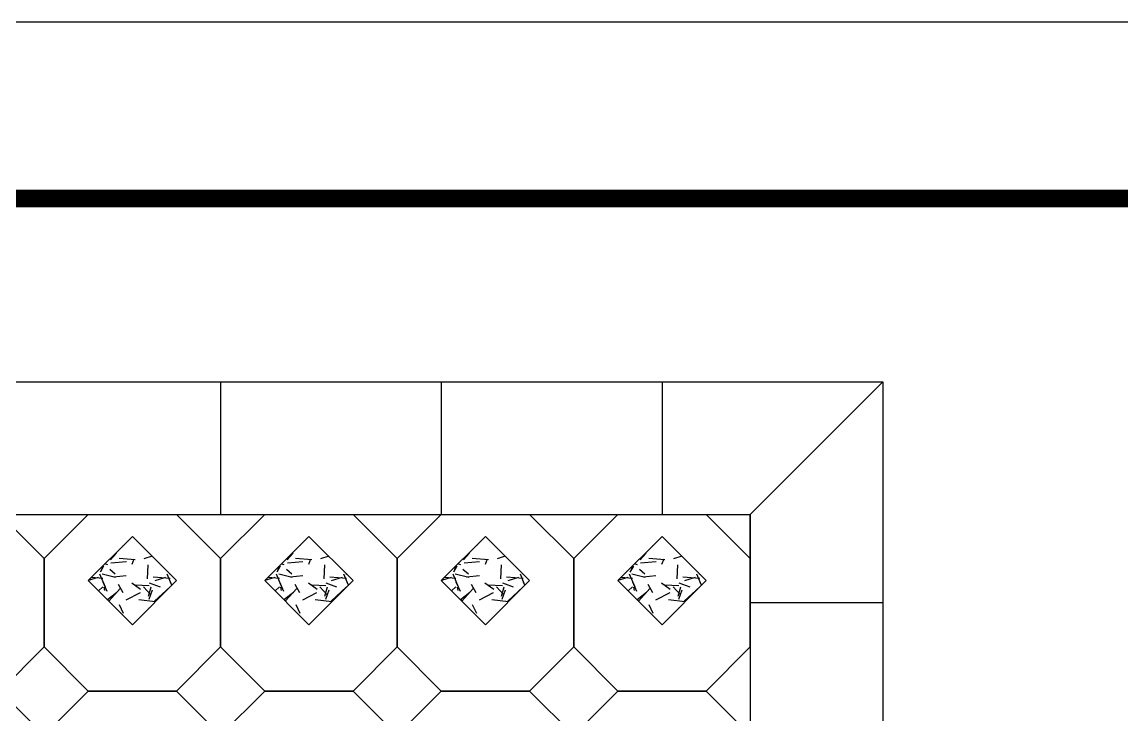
# Model space of a CAD drawing. Extents: x 104028 to 361637, y -78822 to 68782.
# Drawn here: x 316243 to 322473, y 7166 to 11090 of the extents above; entities that cross this region are included whole.
import ezdxf

# ---------------------------------------------------------------- set-up
doc = ezdxf.new("R2010")
doc.units = 0
doc.header["$LTSCALE"] = 1000
doc.header["$MEASUREMENT"] = 0
doc.layers.add('PUB_TITLE', color=4, linetype='Continuous')
pattern_1 = [(138.0128, (76.2, -54.864), (-685.8008427, 609.600518), [10.25163, -1014.915]), (94.9697, (68.58, -48.006), (76.19946226, -914.4014792), [17.59215, -1741.62]), (42.5104, (67.056, -30.48), (-838.2008188, -761.99944555), [12.40446, -1228.041]), (177.2737, (48.006, -0.762), (1523.9995096, -76.19966912), [16.02015, -1585.992]), (202.8337, (32.004, -5e-15), (914.4005199, 381.00108167), [15.70902, -1555.194]), (267.2737, (17.526, -6.096), (76.19966912, 1523.9995096), [16.02015, -1585.992]), (307.6942, (16.764, -22.098), (-761.9993207, 990.60062584), [21.18582, -2097.393]), (342.2553, (29.718, -38.862), (1676.40048618, -533.40106696), [20.0016, -1980.159]), (31.4296, (48.768, -44.958), (990.5988348, 609.60015706), [16.07439, -1591.365]), (85.2364, (62.484, -36.576), (-76.1992849, -838.1993416), [18.35139, -899.217]), (132.3974, (64.008, -18.288), (-838.19890952, 914.40002752), [23.73234, -2349.504]), (48.8141, (47.244, -76.2), (457.1992967, 533.3996602), [8.10015, -801.918]), (81.4692, (52.578, -70.104), (-152.400384, -990.59848787), [15.41046, -1525.638]), (135, (54.864, -54.864), (-76.19995, 3e-14), [10.77627, -96.9867]), (113.1986, (64.008, -49.53), (152.4006682, -381.0012848), [5.80323, -574.518]), (201.8014, (61.722, -44.196), (228.600147, 76.2000535), [8.20698, -402.144]), (300.9638, (54.102, -47.244), (152.400119, -228.5997586), [13.3296, -430.989]), (71.5651, (60.96, -58.674), (-76.199887, -152.40007), [9.63861, -231.327]), (286.3895, (61.722, -1e-14), (228.5995245, -762.0004204), [13.50264, -1336.764]), (340.3462, (65.532, -12.954), (-838.19881466, 304.79915066), [11.32797, -1121.466]), (203.1986, (76.2, -58.674), (381.0012848, 152.4006682), [11.6064, -568.716]), (253.6105, (65.532, -63.246), (228.5995245, 762.0004204), [13.50264, -1336.764]), (249.444, (14.478, -2e-15), (152.399815, 381.000473), [13.02105, -638.031]), (204.7751, (9.906, -12.192), (838.1996108, 380.9991121), [10.91016, -1080.108]), (336.8014, (-1e-14, -59.436), (381.0012848, -152.4006682), [11.6064, -568.716]), (287.354, (10.668, -64.008), (-304.79954027, 990.60005346), [12.77349, -1264.572]), (339.444, (-4e-15, -22.098), (-381.000473, 152.399815), [6.51054, -644.544]), (11.3099, (-9e-15, -54.864), (304.799024, 76.199624), [3.88545, -384.66]), (75.9638, (3.81, -54.102), (-76.199868, -228.600161), [15.70902, -298.4715]), (96.009, (7.62, -38.862), (76.19982206, -761.99887633), [14.55801, -1441.242]), (213.6901, (47.244, -47.244), (152.399853, 76.200026), [10.98972, -263.7534]), (263.1572, (38.1, -53.34), (-152.40068255, -1295.4005357), [19.18671, -1899.48]), (330.9454, (35.814, -72.39), (-533.3987283, 304.799291), [7.84524, -776.682]), (0, (42.67, -76.2), (76.2, 76.2), [4.572, -71.628]), (30.2564, (9.906, -37.338), (-533.399731, -304.799354), [10.58601, -1048.017]), (318.0128, (19.05, -32.004), (685.8008427, -609.600518), [20.50329, -1004.664]), (270, (34.29, -45.72), (76.2, -76.2), [19.812, -56.388]), (235.3048, (34.29, -65.532), (533.4000507, 761.9986797), [12.0483, -1192.779]), (164.0546, (27.432, -75.438), (-304.800726, 76.2001944), [11.09487, -543.651]), (117.646, (16.764, -72.39), (-762.00047924, 1447.79949147), [18.06435, -1788.375]), (85.4261, (8.382, -56.388), (76.19963134, 990.60022814), [19.11087, -1891.974]), (85.4261, (8.382, -56.388), (76.19963134, 990.60022814), [19.11087, -1891.974])]

# ---------------------------------------------------------------- blocks, each defined once
blk = doc.blocks.new('DSFGNDFGMMMM')
at = {"layer": 'PUB_TITLE'}
blk.add_lwpolyline([(104028, 17001), (163428, 17001), (163428, 59001), (104028, 59001)], close=True, dxfattribs=at)
at = {"layer": 'PUB_TITLE', "const_width": 100}
blk.add_lwpolyline([(106528, 18001), (162428, 18001), (162428, 58001), (106528, 58001)], close=True, dxfattribs=at)
blk = doc.blocks.new('xfgzfgxfg')
at = {"transparency": 33554508}
h = blk.add_hatch(dxfattribs=at)
h.set_pattern_fill('GRAVEL', color=251, scale=10, angle=-90, style=0)
h.set_pattern_definition(pattern_1)
h.paths.add_polyline_path([(27029.5, 19986.5), (27079.5, 20036.5), (27029.5, 20086.5), (26979.5, 20036.5)])
h = blk.add_hatch(dxfattribs=at)
h.set_pattern_fill('GRAVEL', color=251, scale=10, angle=-90, style=0)
h.set_pattern_definition(pattern_1)
h.paths.add_polyline_path([(27279.5, 19986.5), (27329.5, 20036.5), (27279.5, 20086.5), (27229.5, 20036.5)])
h = blk.add_hatch(dxfattribs=at)
h.set_pattern_fill('GRAVEL', color=251, scale=10, angle=-90, style=0)
h.set_pattern_definition(pattern_1)
h.paths.add_polyline_path([(27529.5, 19986.5), (27579.5, 20036.5), (27529.5, 20086.5), (27479.5, 20036.5)])
h = blk.add_hatch(dxfattribs=at)
h.set_pattern_fill('GRAVEL', color=251, scale=10, angle=-90, style=0)
h.set_pattern_definition([(138.0128, (27180.7, 19831.636), (-685.80084, 609.60052), [10.2516, -1014.915]), (94.9697, (27173.08, 19838.494), (76.199462, -914.40148), [17.5922, -1741.62]), (42.5104, (27171.556, 19856.02), (-838.20082, -761.999446), [12.4045, -1228.041]), (177.2737, (27152.506, 19885.738), (1523.99951, -76.19967), [16.02, -1585.992]), (202.8337, (27136.504, 19886.5), (914.40052, 381.00108), [15.709, -1555.194]), (267.2737, (27122.026, 19880.404), (76.19967, 1523.99951), [16.0202, -1585.992]), (307.6942, (27121.264, 19864.402), (-761.99932, 990.600626), [21.1858, -2097.393]), (342.2553, (27134.218, 19847.638), (1676.400486, -533.401067), [20.0016, -1980.159]), (31.4296, (27153.268, 19841.542), (990.598835, 609.600157), [16.0744, -1591.365]), (85.2364, (27166.984, 19849.924), (-76.19928, -838.19934), [18.3514, -899.217]), (132.3974, (27168.508, 19868.212), (-838.19891, 914.400028), [23.7323, -2349.504]), (48.814, (27151.744, 19810.3), (457.1993, 533.39966), [8.1, -801.918]), (81.4692, (27157.078, 19816.396), (-152.400384, -990.598488), [15.4105, -1525.638]), (135, (27159.364, 19831.636), (-76.2, 3e-14), [10.776, -96.987]), (113.1986, (27168.508, 19836.97), (152.40067, -381.0013), [5.803, -574.518]), (201.8014, (27166.222, 19842.304), (228.60015, 76.20005), [8.207, -402.144]), (300.964, (27158.602, 19839.256), (152.4001, -228.59976), [13.3296, -430.989]), (71.565, (27165.46, 19827.826), (-76.1999, -152.4), [9.639, -231.327]), (286.3895, (27166.222, 19886.5), (228.599524, -762.00042), [13.5026, -1336.764]), (340.3462, (27170.032, 19873.546), (-838.198815, 304.79915), [11.328, -1121.466]), (203.1986, (27180.7, 19827.826), (381.0013, 152.40067), [11.6064, -568.716]), (253.6105, (27170.032, 19823.254), (228.599524, 762.00042), [13.5026, -1336.764]), (249.444, (27118.978, 19886.5), (152.39982, 381.00047), [13.021, -638.031]), (204.7751, (27114.406, 19874.308), (838.19961, 380.99911), [10.91, -1080.108]), (336.8014, (27104.5, 19827.064), (381.00128, -152.40067), [11.6064, -568.716]), (287.354, (27115.168, 19822.492), (-304.79954, 990.600053), [12.7735, -1264.572]), (339.444, (27104.5, 19864.402), (-381.00047, 152.39982), [6.5105, -644.544]), (11.31, (27104.5, 19831.636), (304.799, 76.1996), [3.8854, -384.66]), (75.964, (27108.31, 19832.398), (-76.1999, -228.6002), [15.709, -298.4715]), (96.009, (27112.12, 19847.638), (76.19982, -761.998876), [14.558, -1441.242]), (213.69, (27151.744, 19839.256), (152.3999, 76.2), [10.99, -263.753]), (263.1572, (27142.6, 19833.16), (-152.400683, -1295.400536), [19.1867, -1899.48]), (330.9454, (27140.314, 19814.11), (-533.39873, 304.79929), [7.845, -776.682]), (0, (27147.17, 19810.3), (76.2, 76.2), [4.572, -71.628]), (30.2564, (27114.406, 19849.162), (-533.39973, -304.79935), [10.586, -1048.017]), (318.0128, (27123.55, 19854.496), (685.80084, -609.60052), [20.5033, -1004.664]), (270, (27138.79, 19840.78), (76.2, -76.2), [19.812, -56.388]), (235.3048, (27138.79, 19820.968), (533.40005, 761.99868), [12.0483, -1192.779]), (164.0546, (27131.932, 19811.062), (-304.80073, 76.2002), [11.095, -543.651]), (117.646, (27121.264, 19814.11), (-762.00048, 1447.799491), [18.0644, -1788.375]), (85.4261, (27112.882, 19830.112), (76.199631, 990.600228), [19.1109, -1891.974]), (85.4261, (27112.882, 19830.112), (76.199631, 990.600228), [19.1109, -1891.974])])
h.paths.add_polyline_path([(27154.5, 19886.5), (27204.5, 19936.5), (27154.5, 19986.5), (27104.5, 19936.5)])
h.paths.add_polyline_path([(27404.5, 19886.5), (27454.5, 19936.5), (27404.5, 19986.5), (27354.5, 19936.5)])
h = blk.add_hatch(dxfattribs=at)
h.set_pattern_fill('GRAVEL', color=251, scale=10, angle=-90, style=0)
h.set_pattern_definition(pattern_1)
h.paths.add_polyline_path([(27029.5, 19786.5), (27079.5, 19836.5), (27029.5, 19886.5), (26979.5, 19836.5)])
h = blk.add_hatch(dxfattribs=at)
h.set_pattern_fill('GRAVEL', color=251, scale=10, angle=-90, style=0)
h.set_pattern_definition(pattern_1)
h.paths.add_polyline_path([(27279.5, 19786.5), (27329.5, 19836.5), (27279.5, 19886.5), (27229.5, 19836.5)])
h = blk.add_hatch(dxfattribs=at)
h.set_pattern_fill('GRAVEL', color=251, scale=10, angle=-90, style=0)
h.set_pattern_definition(pattern_1)
h.paths.add_polyline_path([(27529.5, 19786.5), (27579.5, 19836.5), (27529.5, 19886.5), (27479.5, 19836.5)])
at = {"color": 251, "transparency": 33554508}
for p, q in [((26954.5, 20136.5), (26904.5, 20086.5)), ((27104.5, 20136.5), (27154.5, 20086.5)), ((27204.5, 20136.5), (27154.5, 20086.5)), ((27354.5, 20136.5), (27404.5, 20086.5)), ((27454.5, 20136.5), (27404.5, 20086.5)), ((27604.5, 20136.5), (27654.5, 20086.5)), ((27029.5, 20086.5), (26979.5, 20036.5)), ((27029.5, 20086.5), (27079.5, 20036.5)), ((27279.5, 20086.5), (27229.5, 20036.5)), ((27279.5, 20086.5), (27329.5, 20036.5)), ((27529.5, 20086.5), (27479.5, 20036.5)), ((27529.5, 20086.5), (27579.5, 20036.5)), ((27029.5, 19986.5), (26979.5, 20036.5)), ((27079.5, 20036.5), (27029.5, 19986.5)), ((27279.5, 19986.5), (27229.5, 20036.5)), ((27329.5, 20036.5), (27279.5, 19986.5)), ((27529.5, 19986.5), (27479.5, 20036.5)), ((27579.5, 20036.5), (27529.5, 19986.5)), ((26954.5, 19936.5), (26904.5, 19986.5)), ((27104.5, 19936.5), (27154.5, 19986.5)), ((27204.5, 19936.5), (27154.5, 19986.5)), ((27354.5, 19936.5), (27404.5, 19986.5)), ((27454.5, 19936.5), (27404.5, 19986.5)), ((27604.5, 19936.5), (27654.5, 19986.5)), ((26954.5, 19936.5), (26904.5, 19886.5)), ((27104.5, 19936.5), (27154.5, 19886.5)), ((27204.5, 19936.5), (27154.5, 19886.5)), ((27354.5, 19936.5), (27404.5, 19886.5)), ((27454.5, 19936.5), (27404.5, 19886.5)), ((27604.5, 19936.5), (27654.5, 19886.5)), ((27029.5, 19886.5), (26979.5, 19836.5)), ((27029.5, 19886.5), (27079.5, 19836.5)), ((27279.5, 19886.5), (27229.5, 19836.5)), ((27279.5, 19886.5), (27329.5, 19836.5)), ((27529.5, 19886.5), (27479.5, 19836.5)), ((27529.5, 19886.5), (27579.5, 19836.5)), ((27029.5, 19786.5), (26979.5, 19836.5)), ((27079.5, 19836.5), (27029.5, 19786.5)), ((27279.5, 19786.5), (27229.5, 19836.5)), ((27329.5, 19836.5), (27279.5, 19786.5)), ((27529.5, 19786.5), (27479.5, 19836.5)), ((27579.5, 19836.5), (27529.5, 19786.5)), ((26954.5, 19736.5), (26904.5, 19786.5)), ((27104.5, 19736.5), (27154.5, 19786.5)), ((27204.5, 19736.5), (27154.5, 19786.5)), ((27354.5, 19736.5), (27404.5, 19786.5)), ((27454.5, 19736.5), (27404.5, 19786.5)), ((27604.5, 19736.5), (27654.5, 19786.5))]:
    blk.add_line(p, q, dxfattribs=at)
for points in [[(26954.5, 20136.5), (27104.5, 20136.5)], [(27204.5, 20136.5), (27354.5, 20136.5)], [(27454.5, 20136.5), (27604.5, 20136.5)], [(26904.5, 19986.5), (26904.5, 20086.5)], [(27154.5, 20086.5), (27154.5, 19986.5)], [(27154.5, 19986.5), (27154.5, 20086.5)], [(27404.5, 20086.5), (27404.5, 19986.5)], [(27404.5, 19986.5), (27404.5, 20086.5)], [(27654.5, 20086.5), (27654.5, 19986.5)], [(26954.5, 19936.5), (27104.5, 19936.5)], [(27104.5, 19936.5), (26954.5, 19936.5)], [(27204.5, 19936.5), (27354.5, 19936.5)], [(27354.5, 19936.5), (27204.5, 19936.5)], [(27454.5, 19936.5), (27604.5, 19936.5)], [(27604.5, 19936.5), (27454.5, 19936.5)], [(26904.5, 19786.5), (26904.5, 19886.5)], [(27154.5, 19886.5), (27154.5, 19786.5)], [(27154.5, 19786.5), (27154.5, 19886.5)], [(27404.5, 19886.5), (27404.5, 19786.5)], [(27404.5, 19786.5), (27404.5, 19886.5)], [(27654.5, 19886.5), (27654.5, 19786.5)], [(27104.5, 19736.5), (26954.5, 19736.5)], [(27354.5, 19736.5), (27204.5, 19736.5)], [(27604.5, 19736.5), (27454.5, 19736.5)]]:
    blk.add_lwpolyline(points, dxfattribs=at)
blk = doc.blocks.new('fxdgnfdgmmmm')
h = blk.add_hatch()
h.set_pattern_fill('GRAVEL', color=252, scale=10, angle=-180, style=0)
h.set_pattern_definition([(48.0128, (316244.8375, 30857.624), (609.600518, 685.8008427), [10.25163, -1014.915]), (4.9697, (316251.6955, 30865.244), (-914.4014792, -76.19946226), [17.59215, -1741.62]), (312.5104, (316269.2215, 30866.768), (-761.99944555, 838.2008188), [12.40446, -1228.041]), (87.2737, (316298.9395, 30885.818), (-76.19966912, -1523.9995096), [16.02015, -1585.992]), (112.8337, (316299.7015, 30901.82), (381.00108167, -914.4005199), [15.70902, -1555.194]), (177.2737, (316293.6055, 30916.298), (1523.9995096, -76.19966912), [16.02015, -1585.992]), (217.6942, (316277.6035, 30917.06), (990.60062584, 761.9993207), [21.18582, -2097.393]), (252.2553, (316260.8395, 30904.106), (-533.40106696, -1676.40048618), [20.0016, -1980.159]), (301.4296, (316254.7435, 30885.056), (609.60015706, -990.5988348), [16.07439, -1591.365]), (355.2364, (316263.1255, 30871.34), (-838.1993416, 76.1992849), [18.35139, -899.217]), (42.3974, (316281.4135, 30869.816), (914.40002752, 838.19890952), [23.73234, -2349.504]), (318.8141, (316223.5015, 30886.58), (533.3996602, -457.1992967), [8.10015, -801.918]), (351.4692, (316229.5975, 30881.246), (-990.59848787, 152.400384), [15.41046, -1525.638]), (45, (316244.84, 30878.96), (4e-14, 76.19995), [10.77627, -96.9867]), (23.1986, (316250.171, 30869.816), (-381.0012848, -152.4006682), [5.80323, -574.518]), (111.8014, (316255.505, 30872.102), (76.2000535, -228.600147), [8.20698, -402.144]), (210.9638, (316252.457, 30879.722), (-228.5997586, -152.400119), [13.3296, -430.989]), (341.5651, (316241.027, 30872.864), (-152.40007, 76.199887), [9.63861, -231.327]), (196.3895, (316299.7015, 30872.102), (-762.0004204, -228.5995245), [13.50264, -1336.764]), (250.3462, (316286.7475, 30868.292), (304.79915066, 838.19881466), [11.32797, -1121.466]), (113.1986, (316241.027, 30857.624), (152.4006682, -381.0012848), [11.6064, -568.716]), (163.6105, (316236.4555, 30868.292), (762.0004204, -228.5995245), [13.50264, -1336.764]), (159.444, (316299.7015, 30919.346), (381.000473, -152.399815), [13.02105, -638.031]), (114.7751, (316287.5095, 30923.918), (380.9991121, -838.1996108), [10.91016, -1080.108]), (246.8014, (316240.265, 30933.824), (-152.4006682, -381.0012848), [11.6064, -568.716]), (197.354, (316235.6935, 30923.156), (990.60005346, 304.79954027), [12.77349, -1264.572]), (249.444, (316277.6035, 30933.824), (152.399815, 381.000473), [6.51054, -644.544]), (281.3099, (316244.837, 30933.824), (76.199624, -304.799024), [3.88545, -384.66]), (345.9638, (316245.6, 30930.014), (-228.600161, 76.199868), [15.70902, -298.4715]), (6.009, (316260.8395, 30926.204), (-761.99887633, -76.19982206), [14.55801, -1441.242]), (123.6901, (316252.457, 30886.58), (76.200026, -152.399853), [10.98972, -263.7534]), (173.1572, (316246.3615, 30895.724), (-1295.4005357, 152.40068255), [19.18671, -1899.48]), (240.9454, (316227.3115, 30898.01), (304.799291, 533.3987283), [7.84524, -776.682]), (270, (316223.5, 30891.15), (76.2, -76.2), [4.572, -71.628]), (300.2564, (316262.3635, 30923.918), (-304.799354, 533.399731), [10.58601, -1048.017]), (228.0128, (316267.6975, 30914.774), (-609.600518, -685.8008427), [20.50329, -1004.664]), (180, (316253.98, 30899.534), (-76.2, -76.2), [19.812, -56.388]), (145.3048, (316234.1695, 30899.534), (761.9986797, -533.4000507), [12.0483, -1192.779]), (74.0546, (316224.263, 30906.392), (76.2001944, 304.800726), [11.09487, -543.651]), (27.646, (316227.3115, 30917.06), (1447.79949147, 762.00047924), [18.06435, -1788.375]), (355.4261, (316243.3135, 30925.442), (990.60022814, -76.19963134), [19.11087, -1891.974]), (355.4261, (316243.3135, 30925.442), (990.60022814, -76.19963134), [19.11087, -1891.974])])
h.paths.add_polyline_path([(336086.2, 3404.3), (336136.2, 3354.3), (336186.2, 3404.3), (336136.2, 3454.3)])
h = blk.add_hatch()
h.set_pattern_fill('GRAVEL', color=252, scale=10, angle=-180, style=0)
h.set_pattern_definition([(48.0128, (316444.8375, 30857.624), (609.600518, 685.8008427), [10.25163, -1014.915]), (4.9697, (316451.6955, 30865.244), (-914.4014792, -76.19946226), [17.59215, -1741.62]), (312.5104, (316469.2215, 30866.768), (-761.99944555, 838.2008188), [12.40446, -1228.041]), (87.2737, (316498.9395, 30885.818), (-76.19966912, -1523.9995096), [16.02015, -1585.992]), (112.8337, (316499.7015, 30901.82), (381.00108167, -914.4005199), [15.70902, -1555.194]), (177.2737, (316493.6055, 30916.298), (1523.9995096, -76.19966912), [16.02015, -1585.992]), (217.6942, (316477.6035, 30917.06), (990.60062584, 761.9993207), [21.18582, -2097.393]), (252.2553, (316460.8395, 30904.106), (-533.40106696, -1676.40048618), [20.0016, -1980.159]), (301.4296, (316454.7435, 30885.056), (609.60015706, -990.5988348), [16.07439, -1591.365]), (355.2364, (316463.1255, 30871.34), (-838.1993416, 76.1992849), [18.35139, -899.217]), (42.3974, (316481.4135, 30869.816), (914.40002752, 838.19890952), [23.73234, -2349.504]), (318.8141, (316423.5015, 30886.58), (533.3996602, -457.1992967), [8.10015, -801.918]), (351.4692, (316429.5975, 30881.246), (-990.59848787, 152.400384), [15.41046, -1525.638]), (45, (316444.84, 30878.96), (4e-14, 76.19995), [10.77627, -96.9867]), (23.1986, (316450.171, 30869.816), (-381.0012848, -152.4006682), [5.80323, -574.518]), (111.8014, (316455.505, 30872.102), (76.2000535, -228.600147), [8.20698, -402.144]), (210.9638, (316452.457, 30879.722), (-228.5997586, -152.400119), [13.3296, -430.989]), (341.5651, (316441.027, 30872.864), (-152.40007, 76.199887), [9.63861, -231.327]), (196.3895, (316499.7015, 30872.102), (-762.0004204, -228.5995245), [13.50264, -1336.764]), (250.3462, (316486.7475, 30868.292), (304.79915066, 838.19881466), [11.32797, -1121.466]), (113.1986, (316441.027, 30857.624), (152.4006682, -381.0012848), [11.6064, -568.716]), (163.6105, (316436.4555, 30868.292), (762.0004204, -228.5995245), [13.50264, -1336.764]), (159.444, (316499.7015, 30919.346), (381.000473, -152.399815), [13.02105, -638.031]), (114.7751, (316487.5095, 30923.918), (380.9991121, -838.1996108), [10.91016, -1080.108]), (246.8014, (316440.265, 30933.824), (-152.4006682, -381.0012848), [11.6064, -568.716]), (197.354, (316435.6935, 30923.156), (990.60005346, 304.79954027), [12.77349, -1264.572]), (249.444, (316477.6035, 30933.824), (152.399815, 381.000473), [6.51054, -644.544]), (281.3099, (316444.837, 30933.824), (76.199624, -304.799024), [3.88545, -384.66]), (345.9638, (316445.6, 30930.014), (-228.600161, 76.199868), [15.70902, -298.4715]), (6.009, (316460.8395, 30926.204), (-761.99887633, -76.19982206), [14.55801, -1441.242]), (123.6901, (316452.457, 30886.58), (76.200026, -152.399853), [10.98972, -263.7534]), (173.1572, (316446.3615, 30895.724), (-1295.4005357, 152.40068255), [19.18671, -1899.48]), (240.9454, (316427.3115, 30898.01), (304.799291, 533.3987283), [7.84524, -776.682]), (270, (316423.5, 30891.15), (76.2, -76.2), [4.572, -71.628]), (300.2564, (316462.3635, 30923.918), (-304.799354, 533.399731), [10.58601, -1048.017]), (228.0128, (316467.6975, 30914.774), (-609.600518, -685.8008427), [20.50329, -1004.664]), (180, (316453.98, 30899.534), (-76.2, -76.2), [19.812, -56.388]), (145.3048, (316434.1695, 30899.534), (761.9986797, -533.4000507), [12.0483, -1192.779]), (74.0546, (316424.263, 30906.392), (76.2001944, 304.800726), [11.09487, -543.651]), (27.646, (316427.3115, 30917.06), (1447.79949147, 762.00047924), [18.06435, -1788.375]), (355.4261, (316443.3135, 30925.442), (990.60022814, -76.19963134), [19.11087, -1891.974]), (355.4261, (316443.3135, 30925.442), (990.60022814, -76.19963134), [19.11087, -1891.974])])
h.paths.add_polyline_path([(336286.2, 3404.3), (336336.2, 3354.3), (336386.2, 3404.3), (336336.2, 3454.3)])
h = blk.add_hatch()
h.set_pattern_fill('GRAVEL', color=252, scale=10, angle=-180, style=0)
h.set_pattern_definition([(48.0128, (316644.8375, 30857.624), (609.600518, 685.8008427), [10.25163, -1014.915]), (4.9697, (316651.6955, 30865.244), (-914.4014792, -76.19946226), [17.59215, -1741.62]), (312.5104, (316669.2215, 30866.768), (-761.99944555, 838.2008188), [12.40446, -1228.041]), (87.2737, (316698.9395, 30885.818), (-76.19966912, -1523.9995096), [16.02015, -1585.992]), (112.8337, (316699.7015, 30901.82), (381.00108167, -914.4005199), [15.70902, -1555.194]), (177.2737, (316693.6055, 30916.298), (1523.9995096, -76.19966912), [16.02015, -1585.992]), (217.6942, (316677.6035, 30917.06), (990.60062584, 761.9993207), [21.18582, -2097.393]), (252.2553, (316660.8395, 30904.106), (-533.40106696, -1676.40048618), [20.0016, -1980.159]), (301.4296, (316654.7435, 30885.056), (609.60015706, -990.5988348), [16.07439, -1591.365]), (355.2364, (316663.1255, 30871.34), (-838.1993416, 76.1992849), [18.35139, -899.217]), (42.3974, (316681.4135, 30869.816), (914.40002752, 838.19890952), [23.73234, -2349.504]), (318.8141, (316623.5015, 30886.58), (533.3996602, -457.1992967), [8.10015, -801.918]), (351.4692, (316629.5975, 30881.246), (-990.59848787, 152.400384), [15.41046, -1525.638]), (45, (316644.84, 30878.96), (4e-14, 76.19995), [10.77627, -96.9867]), (23.1986, (316650.171, 30869.816), (-381.0012848, -152.4006682), [5.80323, -574.518]), (111.8014, (316655.505, 30872.102), (76.2000535, -228.600147), [8.20698, -402.144]), (210.9638, (316652.457, 30879.722), (-228.5997586, -152.400119), [13.3296, -430.989]), (341.5651, (316641.027, 30872.864), (-152.40007, 76.199887), [9.63861, -231.327]), (196.3895, (316699.7015, 30872.102), (-762.0004204, -228.5995245), [13.50264, -1336.764]), (250.3462, (316686.7475, 30868.292), (304.79915066, 838.19881466), [11.32797, -1121.466]), (113.1986, (316641.027, 30857.624), (152.4006682, -381.0012848), [11.6064, -568.716]), (163.6105, (316636.4555, 30868.292), (762.0004204, -228.5995245), [13.50264, -1336.764]), (159.444, (316699.7015, 30919.346), (381.000473, -152.399815), [13.02105, -638.031]), (114.7751, (316687.5095, 30923.918), (380.9991121, -838.1996108), [10.91016, -1080.108]), (246.8014, (316640.265, 30933.824), (-152.4006682, -381.0012848), [11.6064, -568.716]), (197.354, (316635.6935, 30923.156), (990.60005346, 304.79954027), [12.77349, -1264.572]), (249.444, (316677.6035, 30933.824), (152.399815, 381.000473), [6.51054, -644.544]), (281.3099, (316644.837, 30933.824), (76.199624, -304.799024), [3.88545, -384.66]), (345.9638, (316645.6, 30930.014), (-228.600161, 76.199868), [15.70902, -298.4715]), (6.009, (316660.8395, 30926.204), (-761.99887633, -76.19982206), [14.55801, -1441.242]), (123.6901, (316652.457, 30886.58), (76.200026, -152.399853), [10.98972, -263.7534]), (173.1572, (316646.3615, 30895.724), (-1295.4005357, 152.40068255), [19.18671, -1899.48]), (240.9454, (316627.3115, 30898.01), (304.799291, 533.3987283), [7.84524, -776.682]), (270, (316623.5, 30891.15), (76.2, -76.2), [4.572, -71.628]), (300.2564, (316662.3635, 30923.918), (-304.799354, 533.399731), [10.58601, -1048.017]), (228.0128, (316667.6975, 30914.774), (-609.600518, -685.8008427), [20.50329, -1004.664]), (180, (316653.98, 30899.534), (-76.2, -76.2), [19.812, -56.388]), (145.3048, (316634.1695, 30899.534), (761.9986797, -533.4000507), [12.0483, -1192.779]), (74.0546, (316624.263, 30906.392), (76.2001944, 304.800726), [11.09487, -543.651]), (27.646, (316627.3115, 30917.06), (1447.79949147, 762.00047924), [18.06435, -1788.375]), (355.4261, (316643.3135, 30925.442), (990.60022814, -76.19963134), [19.11087, -1891.974]), (355.4261, (316643.3135, 30925.442), (990.60022814, -76.19963134), [19.11087, -1891.974])])
h.paths.add_polyline_path([(336486.2, 3404.3), (336536.2, 3354.3), (336586.2, 3404.3), (336536.2, 3454.3)])
h = blk.add_hatch()
h.set_pattern_fill('GRAVEL', color=252, scale=10, angle=-180, style=0)
h.set_pattern_definition([(48.0128, (316844.8375, 30857.624), (609.600518, 685.8008427), [10.25163, -1014.915]), (4.9697, (316851.6955, 30865.244), (-914.4014792, -76.19946226), [17.59215, -1741.62]), (312.5104, (316869.2215, 30866.768), (-761.99944555, 838.2008188), [12.40446, -1228.041]), (87.2737, (316898.9395, 30885.818), (-76.19966912, -1523.9995096), [16.02015, -1585.992]), (112.8337, (316899.7015, 30901.82), (381.00108167, -914.4005199), [15.70902, -1555.194]), (177.2737, (316893.6055, 30916.298), (1523.9995096, -76.19966912), [16.02015, -1585.992]), (217.6942, (316877.6035, 30917.06), (990.60062584, 761.9993207), [21.18582, -2097.393]), (252.2553, (316860.8395, 30904.106), (-533.40106696, -1676.40048618), [20.0016, -1980.159]), (301.4296, (316854.7435, 30885.056), (609.60015706, -990.5988348), [16.07439, -1591.365]), (355.2364, (316863.1255, 30871.34), (-838.1993416, 76.1992849), [18.35139, -899.217]), (42.3974, (316881.4135, 30869.816), (914.40002752, 838.19890952), [23.73234, -2349.504]), (318.8141, (316823.5015, 30886.58), (533.3996602, -457.1992967), [8.10015, -801.918]), (351.4692, (316829.5975, 30881.246), (-990.59848787, 152.400384), [15.41046, -1525.638]), (45, (316844.84, 30878.96), (4e-14, 76.19995), [10.77627, -96.9867]), (23.1986, (316850.171, 30869.816), (-381.0012848, -152.4006682), [5.80323, -574.518]), (111.8014, (316855.505, 30872.102), (76.2000535, -228.600147), [8.20698, -402.144]), (210.9638, (316852.457, 30879.722), (-228.5997586, -152.400119), [13.3296, -430.989]), (341.5651, (316841.027, 30872.864), (-152.40007, 76.199887), [9.63861, -231.327]), (196.3895, (316899.7015, 30872.102), (-762.0004204, -228.5995245), [13.50264, -1336.764]), (250.3462, (316886.7475, 30868.292), (304.79915066, 838.19881466), [11.32797, -1121.466]), (113.1986, (316841.027, 30857.624), (152.4006682, -381.0012848), [11.6064, -568.716]), (163.6105, (316836.4555, 30868.292), (762.0004204, -228.5995245), [13.50264, -1336.764]), (159.444, (316899.7015, 30919.346), (381.000473, -152.399815), [13.02105, -638.031]), (114.7751, (316887.5095, 30923.918), (380.9991121, -838.1996108), [10.91016, -1080.108]), (246.8014, (316840.265, 30933.824), (-152.4006682, -381.0012848), [11.6064, -568.716]), (197.354, (316835.6935, 30923.156), (990.60005346, 304.79954027), [12.77349, -1264.572]), (249.444, (316877.6035, 30933.824), (152.399815, 381.000473), [6.51054, -644.544]), (281.3099, (316844.837, 30933.824), (76.199624, -304.799024), [3.88545, -384.66]), (345.9638, (316845.6, 30930.014), (-228.600161, 76.199868), [15.70902, -298.4715]), (6.009, (316860.8395, 30926.204), (-761.99887633, -76.19982206), [14.55801, -1441.242]), (123.6901, (316852.457, 30886.58), (76.200026, -152.399853), [10.98972, -263.7534]), (173.1572, (316846.3615, 30895.724), (-1295.4005357, 152.40068255), [19.18671, -1899.48]), (240.9454, (316827.3115, 30898.01), (304.799291, 533.3987283), [7.84524, -776.682]), (270, (316823.5, 30891.15), (76.2, -76.2), [4.572, -71.628]), (300.2564, (316862.3635, 30923.918), (-304.799354, 533.399731), [10.58601, -1048.017]), (228.0128, (316867.6975, 30914.774), (-609.600518, -685.8008427), [20.50329, -1004.664]), (180, (316853.98, 30899.534), (-76.2, -76.2), [19.812, -56.388]), (145.3048, (316834.1695, 30899.534), (761.9986797, -533.4000507), [12.0483, -1192.779]), (74.0546, (316824.263, 30906.392), (76.2001944, 304.800726), [11.09487, -543.651]), (27.646, (316827.3115, 30917.06), (1447.79949147, 762.00047924), [18.06435, -1788.375]), (355.4261, (316843.3135, 30925.442), (990.60022814, -76.19963134), [19.11087, -1891.974]), (355.4261, (316843.3135, 30925.442), (990.60022814, -76.19963134), [19.11087, -1891.974])])
h.paths.add_polyline_path([(336686.2, 3404.3), (336736.2, 3354.3), (336786.2, 3404.3), (336736.2, 3454.3)])
for p, q in [((336236.2, 3629.3), (336236.2, 3479.3)), ((336486.2, 3629.3), (336486.2, 3479.3)), ((336736.2, 3629.3), (336736.2, 3479.3)), ((336836.2, 3479.3), (336986.2, 3629.3)), ((336036.2, 3429.2), (335986.2, 3479.2)), ((336036.2, 3429.2), (336086.2, 3479.2)), ((336236.2, 3429.2), (336186.2, 3479.2)), ((336236.2, 3429.2), (336286.2, 3479.2)), ((336436.2, 3429.2), (336386.2, 3479.2)), ((336436.2, 3429.2), (336486.2, 3479.2)), ((336636.2, 3429.2), (336586.2, 3479.2)), ((336636.2, 3429.2), (336686.2, 3479.2)), ((336836.2, 3429.2), (336786.2, 3479.2)), ((336086.2, 3404.3), (336136.2, 3454.3)), ((336186.2, 3404.3), (336136.2, 3454.3)), ((336286.2, 3404.3), (336336.2, 3454.3)), ((336386.2, 3404.3), (336336.2, 3454.3)), ((336486.2, 3404.3), (336536.2, 3454.3)), ((336586.2, 3404.3), (336536.2, 3454.3)), ((336686.2, 3404.3), (336736.2, 3454.3)), ((336786.2, 3404.3), (336736.2, 3454.3)), ((336136.2, 3354.3), (336086.2, 3404.3)), ((336186.2, 3404.3), (336136.2, 3354.3)), ((336336.2, 3354.3), (336286.2, 3404.3)), ((336386.2, 3404.3), (336336.2, 3354.3)), ((336536.2, 3354.3), (336486.2, 3404.3)), ((336586.2, 3404.3), (336536.2, 3354.3)), ((336736.2, 3354.3), (336686.2, 3404.3)), ((336786.2, 3404.3), (336736.2, 3354.3)), ((336986.2, 3379.3), (336836.2, 3379.3)), ((336036.2, 3329.3), (335986.2, 3279.3)), ((336036.2, 3329.3), (336086.2, 3279.3)), ((336236.2, 3329.3), (336186.2, 3279.3)), ((336236.2, 3329.3), (336286.2, 3279.3)), ((336436.2, 3329.3), (336386.2, 3279.3)), ((336436.2, 3329.3), (336486.2, 3279.3)), ((336636.2, 3329.3), (336586.2, 3279.3)), ((336636.2, 3329.3), (336686.2, 3279.3)), ((336836.2, 3329.3), (336786.2, 3279.3)), ((336086.2, 3279.3), (336186.2, 3279.3)), ((336286.2, 3279.3), (336386.2, 3279.3)), ((336486.2, 3279.3), (336586.2, 3279.3)), ((336636.2, 3229.3), (336686.2, 3279.3)), ((336686.2, 3279.3), (336786.2, 3279.3)), ((336836.2, 3229.3), (336786.2, 3279.3))]:
    blk.add_line(p, q)
for points in [[(336986.2, -1370.7), (334486.2, -1370.7), (334486.2, 3629.3), (336986.2, 3629.3), (336986.2, -1370.7)], [(336836.2, 3479.3), (336836.2, 3329.3)], [(336836.2, 3329.3), (336836.2, 3479.3)], [(336036.2, 3329.3), (336036.2, 3429.2)], [(336036.2, 3429.2), (336036.2, 3329.3)], [(336036.2, 3329.3), (336036.2, 3429.2)], [(336236.2, 3329.3), (336236.2, 3429.2)], [(336236.2, 3429.2), (336236.2, 3329.3)], [(336236.2, 3329.3), (336236.2, 3429.2)], [(336436.2, 3329.3), (336436.2, 3429.2)], [(336436.2, 3429.2), (336436.2, 3329.3)], [(336436.2, 3329.3), (336436.2, 3429.2)], [(336636.2, 3329.3), (336636.2, 3429.2)], [(336636.2, 3429.2), (336636.2, 3329.3)], [(336636.2, 3329.3), (336636.2, 3429.2)], [(336086.2, 3279.3), (336186.2, 3279.3)], [(336186.2, 3279.3), (336086.2, 3279.3)], [(336286.2, 3279.3), (336386.2, 3279.3)], [(336386.2, 3279.3), (336286.2, 3279.3)], [(336486.2, 3279.3), (336586.2, 3279.3)], [(336586.2, 3279.3), (336486.2, 3279.3)], [(336686.2, 3279.3), (336786.2, 3279.3)], [(336786.2, 3279.3), (336686.2, 3279.3)]]:
    blk.add_lwpolyline(points)
blk.add_lwpolyline([(336836.2, -1220.7), (334636.2, -1220.7), (334636.2, 3479.3), (336836.2, 3479.3)], close=True)
at = {"rotation": 270}
for p in [(316099.7, 30183.8), (316499.7, 30183.8)]:
    blk.add_blockref('xfgzfgxfg', p, dxfattribs=at)

msp = doc.modelspace()

# ---------------------------------------------------------------- block references
msp.add_blockref('DSFGNDFGMMMM', (198209.2, -47911.4))
at = {"xscale": 5, "yscale": 5, "zscale": 5}
msp.add_blockref('fxdgnfdgmmmm', (-1363813, -9094.5), dxfattribs=at)

doc.saveas('drawing.dxf')
